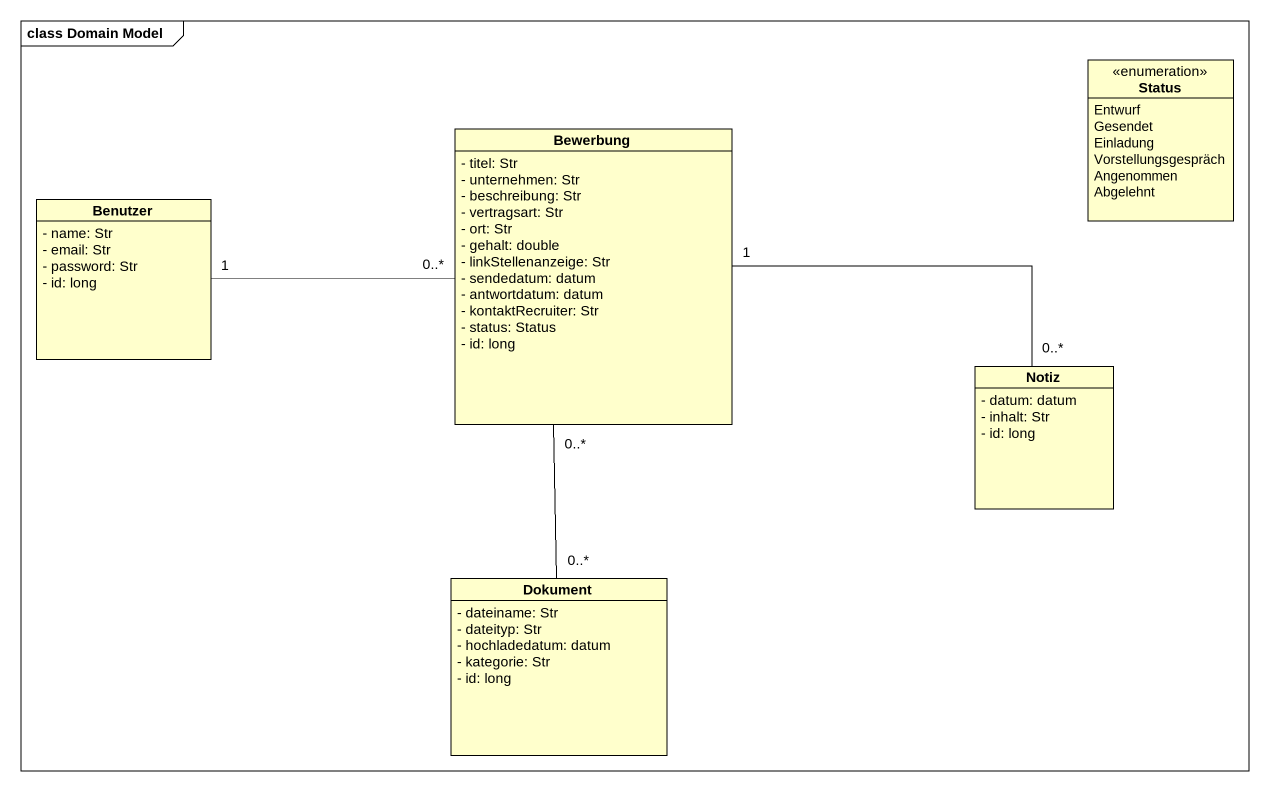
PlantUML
@startuml
mainframe class Domain Model
hide circle
hide empty members
skinparam classAttributeIconSize 0
enum Status {
  Entwurf
  Gesendet
  Einladung
  Vorstellungsgespräch
  Angenommen
  Abgelehnt
}
class Bewerbung {
  - titel: Str
  - unternehmen: Str
  - beschreibung: Str
  - vertragsart: Str
  - ort: Str
  - gehalt: double
  - linkStellenanzeige: Str
  - sendedatum: datum
  - antwortdatum: datum
  - kontaktRecruiter: Str
  - status: Status
  - id: long
}
class Benutzer {
  - name: Str
  - email: Str
  - password: Str
  - id: long
}
class Notiz {
  - datum: datum
  - inhalt: Str
  - id: long
}
class Dokument {
  - dateiname: Str
  - dateityp: Str
  - hochladedatum: datum
  - kategorie: Str
  - id: long
}
Bewerbung "1" -right- "0..*" Notiz
Benutzer "1" -right- "0..*" Bewerbung
Dokument "0..*" -up- "0..*" Bewerbung
@enduml
